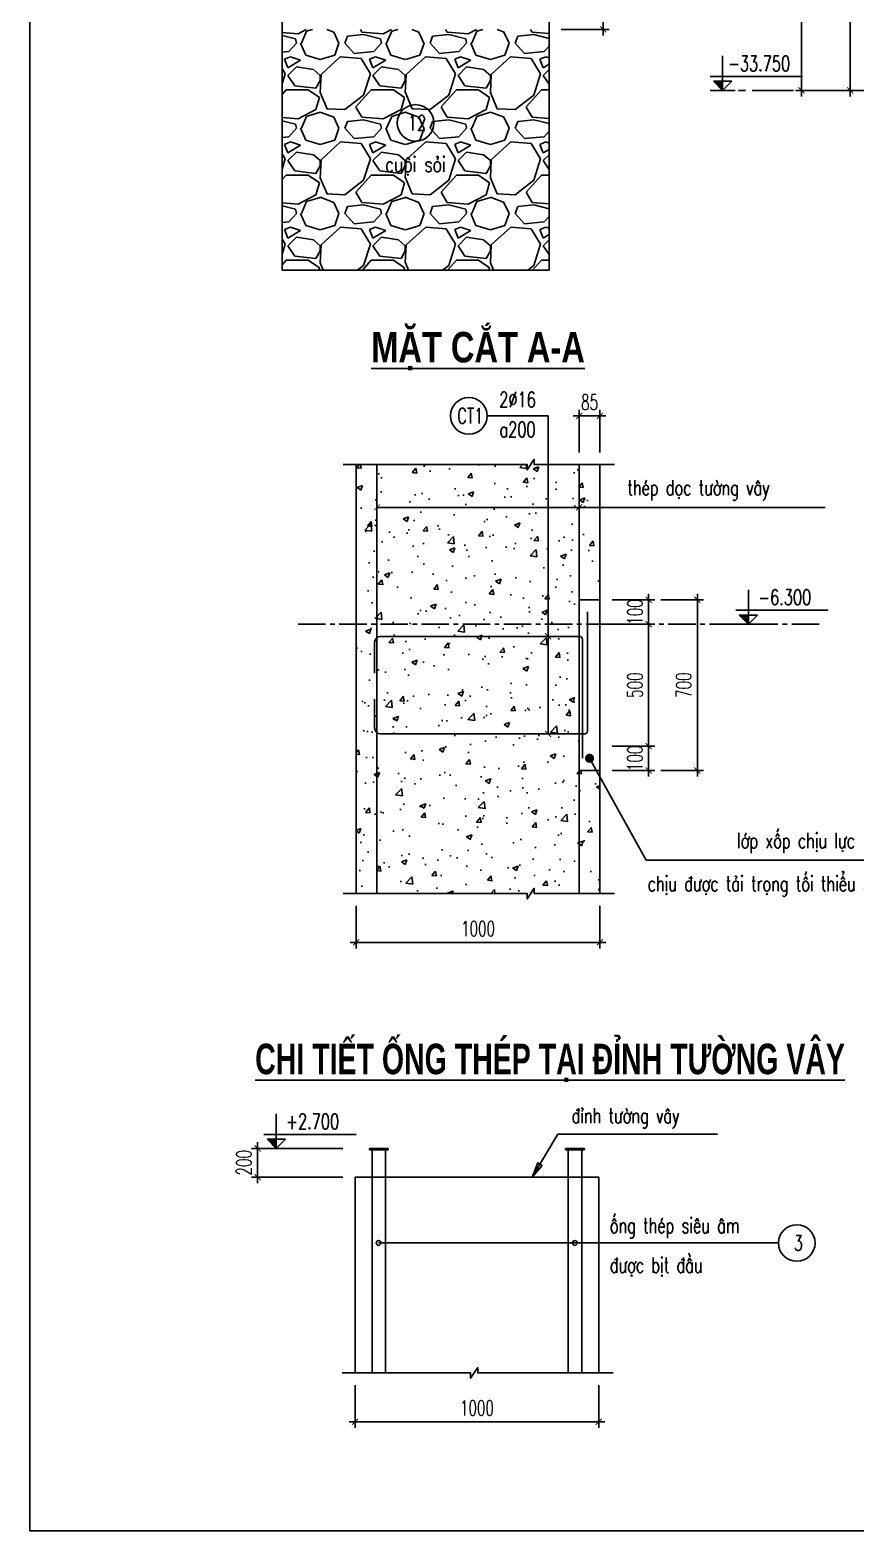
# Model space of a CAD drawing. Header units: millimetres. Extents: x -143570 to 58447, y -1448440 to -1202244.
# Drawn here: x -138866 to -125325, y -1448440 to -1423822 of the extents above; entities that cross this region are included whole.
import ezdxf
from ezdxf.enums import TextEntityAlignment as Align

# ---------------------------------------------------------------- set-up
doc = ezdxf.new("R2010")
doc.units = ezdxf.units.MM
doc.header["$LTSCALE"] = 30
doc.header["$PDMODE"] = 3
doc.linetypes.add('CENTER2', pattern=[1.125, 0.75, -0.125, 0.125, -0.125])
doc.layers.get('0').update_dxf_attribs({"lineweight": 9})
doc.layers.get('Defpoints').update_dxf_attribs({"lineweight": 9})
for name, color, linetype in [('ccu11-Chidan', 9, 'Continuous'), ('ccu11-Cotthep', 9, 'Continuous'), ('ccu11-Dim', 8, 'Continuous'), ('ccu11-Hatch', 8, 'Continuous'), ('ccu11-Manh', 8, 'Continuous'), ('ccu11-Text', 31, 'Continuous'), ('ccu11-Thay', 7, 'Continuous'), ('ccu11-Thep', 4, 'Continuous'), ('ccu11-Truc', 13, 'CENTER2')]:
    doc.layers.add(name, color=color, linetype=linetype)
doc.styles.add('ccu11-dim', font='vnsimli.shx', dxfattribs={"width": 0.65, "bigfont": 'bigfont.shx'})
doc.styles.add('ccu11-VnAvH-B', font='')
doc.styles.add('ccu11-vnsimli', font='vnsimli.shx', dxfattribs={"width": 0.8, "bigfont": 'vns.shx'})
doc.styles.add('ccu11-vnsimple', font='vnsimple.shx', dxfattribs={"bigfont": 'bigfont.shx'})
doc.styles.add('ccu11_simli', font='vnsimli.shx', dxfattribs={"width": 0.8})
doc.styles.get('ccu11-VnAvH-B').set_extended_font_data('.VnAvantH', bold=True)
doc.dimstyles.new('ccu11-100', dxfattribs={"dimscale": 100, "dimtxt": 2.5, "dimasz": 1, "dimexe": 1, "dimexo": 2, "dimgap": 1, "dimtad": 1, "dimdec": 0, "dimdsep": 46, "dimtxsty": 'ccu11-dim', "dimblk": 'ARCHTICK', "dimcen": -1, "dimdle": 1, "dimclrd": 256, "dimclre": 256, "dimclrt": 3, "dimadec": 0, "dimazin": 2, "dimtfac": 0.1, "dimtdec": 0, "dimtmove": 0, "dimatfit": 1, "dimldrblk": 'ARCHTICK', "dimfxl": 1, "dimtvp": 0.833333, "dimtolj": 1, "dimtzin": 12, "dimarcsym": 0})
doc.dimstyles.new('ccu11-100x4', dxfattribs={"dimscale": 100, "dimtxt": 2.5, "dimasz": 1, "dimexe": 1, "dimexo": 2, "dimgap": 1, "dimtad": 1, "dimdec": 0, "dimlfac": 0.25, "dimdsep": 46, "dimtxsty": 'ccu11-dim', "dimblk": 'ARCHTICK', "dimcen": -1, "dimdle": 1, "dimclrd": 256, "dimclre": 256, "dimclrt": 3, "dimadec": 0, "dimazin": 2, "dimtfac": 0.1, "dimtdec": 0, "dimtmove": 0, "dimatfit": 1, "dimldrblk": 'ARCHTICK', "dimfxl": 1, "dimtvp": 0.833333, "dimtolj": 1, "dimtzin": 12, "dimarcsym": 0})

# ---------------------------------------------------------------- blocks, each defined once
blk = doc.blocks.new('_ARCHTICK')
at = {"color": 0, "linetype": 'ByBlock', "const_width": 0.15}
blk.add_lwpolyline([(-0.5, -0.5), (0.5, 0.5)], dxfattribs=at)
blk = doc.blocks.new('*D454')
at = {"layer": 'ccu11-Dim', "lineweight": -2, "transparency": 16777216}
for p, q in [((-125603, -1388812), (-126303, -1388812)), ((-126203, -1424912), (-126203, -1388712)), ((-125603, -1424812), (-126303, -1424812))]:
    blk.add_line(p, q, dxfattribs=at)
at = {"layer": 'Defpoints', "color": 0, "transparency": 16777216}
for p in [(-126203, -1388812), (-125403, -1388812), (-125403, -1424812)]:
    blk.add_point(p, dxfattribs=at)
at = {"layer": 'ccu11-Dim', "lineweight": -2, "transparency": 16777216, "xscale": 100, "yscale": 100, "zscale": 100}
for p, rotation in [((-126203, -1388812), 90), ((-126203, -1424812), 270)]:
    blk.add_blockref('_ARCHTICK', p, dxfattribs=dict(at, rotation=rotation))
at = {"layer": 'ccu11-Dim', "color": 3, "transparency": 16777216, "insert": (-126428, -1406812), "char_height": 250, "attachment_point": 5, "rotation": 90, "style": 'ccu11-dim'}
blk.add_mtext('\\A1;36000', dxfattribs=at)
blk = doc.blocks.new('*D459')
at = {"layer": 'ccu11-Dim', "lineweight": -2, "transparency": 16777216}
for p, q in [((-123610, -1403112), (-125503, -1403112)), ((-125403, -1424912), (-125403, -1403012)), ((-123610, -1424812), (-125503, -1424812))]:
    blk.add_line(p, q, dxfattribs=at)
at = {"layer": 'Defpoints', "color": 0, "transparency": 16777216}
for p in [(-125403, -1403112), (-123410, -1403112), (-123410, -1424812)]:
    blk.add_point(p, dxfattribs=at)
at = {"layer": 'ccu11-Dim', "lineweight": -2, "transparency": 16777216, "xscale": 100, "yscale": 100, "zscale": 100}
for p, rotation in [((-125403, -1403112), 90), ((-125403, -1424812), 270)]:
    blk.add_blockref('_ARCHTICK', p, dxfattribs=dict(at, rotation=rotation))
at = {"layer": 'ccu11-Dim', "color": 3, "transparency": 16777216, "insert": (-125628, -1413962), "char_height": 250, "attachment_point": 5, "rotation": 90, "style": 'ccu11-dim'}
blk.add_mtext('\\A1;21700', dxfattribs=at)
blk = doc.blocks.new('*D378')
at = {"layer": 'ccu11-Dim', "lineweight": -2, "transparency": 16777216}
for p, q in [((-129459, -1423912), (-129459, -1422412)), ((-130147, -1422512), (-129359, -1422512)), ((-130147, -1423812), (-129359, -1423812))]:
    blk.add_line(p, q, dxfattribs=at)
at = {"layer": 'Defpoints', "color": 0, "transparency": 16777216}
for p in [(-130347, -1422512), (-129459, -1422512), (-130347, -1423812)]:
    blk.add_point(p, dxfattribs=at)
at = {"layer": 'ccu11-Dim', "lineweight": -2, "transparency": 16777216, "xscale": 100, "yscale": 100, "zscale": 100}
for p, rotation in [((-129459, -1422512), 90), ((-129459, -1423812), 270)]:
    blk.add_blockref('_ARCHTICK', p, dxfattribs=dict(at, rotation=rotation))
at = {"layer": 'ccu11-Dim', "color": 3, "transparency": 16777216, "insert": (-129684, -1423162), "char_height": 250, "attachment_point": 5, "rotation": 90, "style": 'ccu11-dim'}
blk.add_mtext('\\A1;1300', dxfattribs=at)
blk = doc.blocks.new('SHD')
at = {"layer": 'ccu11-Cotthep'}
blk.add_circle((300, 0), 300, dxfattribs=at)
at = {"layer": 'ccu11-Cotthep', "color": 31, "style": 'ccu11_simli', "width": 0.8}
blk.add_attdef('DK', text='', height=250, dxfattribs=at).set_placement((-101, 65), align=Align.BOTTOM_RIGHT)
blk.add_attdef('KH', text='', height=250, dxfattribs=at).set_placement((300, 0), align=Align.MIDDLE)
blk.add_attdef('KC', text='', height=250, dxfattribs=at).set_placement((-101, -142), align=Align.TOP_RIGHT)
blk = doc.blocks.new('*D952')
at = {"layer": 'ccu11-Dim', "lineweight": -2, "transparency": 16777216}
for p, q in [((-135130, -1442164), (-135130, -1442064)), ((-133730, -1442164), (-135230, -1442164)), ((-135130, -1442164), (-135130, -1442637)), ((-133730, -1442637), (-135230, -1442637)), ((-135130, -1442637), (-135130, -1442737))]:
    blk.add_line(p, q, dxfattribs=at)
at = {"layer": 'Defpoints', "color": 0, "transparency": 16777216}
for p in [(-133530, -1442164), (-135130, -1442637), (-133530, -1442637)]:
    blk.add_point(p, dxfattribs=at)
at = {"layer": 'ccu11-Dim', "lineweight": -2, "transparency": 16777216, "xscale": 100, "yscale": 100, "zscale": 100}
for p, rotation in [((-135130, -1442164), 270), ((-135130, -1442637), 90)]:
    blk.add_blockref('_ARCHTICK', p, dxfattribs=dict(at, rotation=rotation))
at = {"layer": 'ccu11-Dim', "color": 3, "transparency": 16777216, "insert": (-135355, -1442400), "char_height": 250, "attachment_point": 5, "rotation": 90, "style": 'ccu11-dim'}
blk.add_mtext('\\A1;200', dxfattribs=at)
blk = doc.blocks.new('*D953')
at = {"layer": 'ccu11-Dim', "lineweight": -2, "transparency": 16777216}
for p, q in [((-133530, -1446048), (-133530, -1446748)), ((-129530, -1446048), (-129530, -1446748)), ((-133630, -1446648), (-129430, -1446648))]:
    blk.add_line(p, q, dxfattribs=at)
at = {"layer": 'Defpoints', "color": 0, "transparency": 16777216}
for p in [(-133530, -1445848), (-129530, -1445848), (-129530, -1446648)]:
    blk.add_point(p, dxfattribs=at)
at = {"layer": 'ccu11-Dim', "lineweight": -2, "transparency": 16777216, "xscale": 100, "yscale": 100, "zscale": 100, "rotation": 180}
blk.add_blockref('_ARCHTICK', (-133530, -1446648), dxfattribs=at)
at = {"layer": 'ccu11-Dim', "lineweight": -2, "transparency": 16777216, "xscale": 100, "yscale": 100, "zscale": 100}
blk.add_blockref('_ARCHTICK', (-129530, -1446648), dxfattribs=at)
at = {"layer": 'ccu11-Dim', "color": 3, "transparency": 16777216, "insert": (-131530, -1446423), "char_height": 250, "attachment_point": 5, "style": 'ccu11-dim'}
blk.add_mtext('\\A1;1000', dxfattribs=at)
blk = doc.blocks.new('*D961')
at = {"layer": 'ccu11-Dim', "lineweight": -2, "transparency": 16777216}
for p, q in [((-133512, -1438186), (-133512, -1438886)), ((-129512, -1438186), (-129512, -1438886)), ((-133612, -1438786), (-129412, -1438786))]:
    blk.add_line(p, q, dxfattribs=at)
at = {"layer": 'Defpoints', "color": 0, "transparency": 16777216}
for p in [(-133512, -1437986), (-129512, -1437986), (-129512, -1438786)]:
    blk.add_point(p, dxfattribs=at)
at = {"layer": 'ccu11-Dim', "lineweight": -2, "transparency": 16777216, "xscale": 100, "yscale": 100, "zscale": 100, "rotation": 180}
blk.add_blockref('_ARCHTICK', (-133512, -1438786), dxfattribs=at)
at = {"layer": 'ccu11-Dim', "lineweight": -2, "transparency": 16777216, "xscale": 100, "yscale": 100, "zscale": 100}
blk.add_blockref('_ARCHTICK', (-129512, -1438786), dxfattribs=at)
at = {"layer": 'ccu11-Dim', "color": 3, "transparency": 16777216, "insert": (-131512, -1438561), "char_height": 250, "attachment_point": 5, "style": 'ccu11-dim'}
blk.add_mtext('\\A1;1000', dxfattribs=at)
blk = doc.blocks.new('*D962')
at = {"layer": 'ccu11-Dim', "lineweight": -2, "transparency": 16777216}
for p, q in [((-128712, -1435467), (-128712, -1436067)), ((-129312, -1435567), (-128612, -1435567)), ((-129312, -1435967), (-128612, -1435967))]:
    blk.add_line(p, q, dxfattribs=at)
at = {"layer": 'Defpoints', "color": 0, "transparency": 16777216}
for p in [(-129512, -1435567), (-129512, -1435967), (-128712, -1435967)]:
    blk.add_point(p, dxfattribs=at)
at = {"layer": 'ccu11-Dim', "lineweight": -2, "transparency": 16777216, "xscale": 100, "yscale": 100, "zscale": 100}
for p, rotation in [((-128712, -1435567), 90), ((-128712, -1435967), 270)]:
    blk.add_blockref('_ARCHTICK', p, dxfattribs=dict(at, rotation=rotation))
at = {"layer": 'ccu11-Dim', "color": 3, "transparency": 16777216, "insert": (-128937, -1435767), "char_height": 250, "attachment_point": 5, "rotation": 90, "style": 'ccu11-dim'}
blk.add_mtext('\\A1;100', dxfattribs=at)
blk = doc.blocks.new('*D963')
at = {"layer": 'ccu11-Dim', "lineweight": -2, "transparency": 16777216}
for p, q in [((-129312, -1433167), (-128612, -1433167)), ((-128712, -1433067), (-128712, -1433667)), ((-129312, -1433567), (-128612, -1433567))]:
    blk.add_line(p, q, dxfattribs=at)
at = {"layer": 'Defpoints', "color": 0, "transparency": 16777216}
for p in [(-129512, -1433167), (-129512, -1433567), (-128712, -1433567)]:
    blk.add_point(p, dxfattribs=at)
at = {"layer": 'ccu11-Dim', "lineweight": -2, "transparency": 16777216, "xscale": 100, "yscale": 100, "zscale": 100}
for p, rotation in [((-128712, -1433167), 90), ((-128712, -1433567), 270)]:
    blk.add_blockref('_ARCHTICK', p, dxfattribs=dict(at, rotation=rotation))
at = {"layer": 'ccu11-Dim', "color": 3, "transparency": 16777216, "insert": (-128937, -1433367), "char_height": 250, "attachment_point": 5, "rotation": 90, "style": 'ccu11-dim'}
blk.add_mtext('\\A1;100', dxfattribs=at)
blk = doc.blocks.new('*D964')
at = {"layer": 'ccu11-Dim', "lineweight": -2, "transparency": 16777216}
for p, q in [((-128712, -1435667), (-128712, -1433467)), ((-129312, -1433567), (-128612, -1433567)), ((-129312, -1435567), (-128612, -1435567))]:
    blk.add_line(p, q, dxfattribs=at)
at = {"layer": 'Defpoints', "color": 0, "transparency": 16777216}
for p in [(-129512, -1433567), (-128712, -1433567), (-129512, -1435567)]:
    blk.add_point(p, dxfattribs=at)
at = {"layer": 'ccu11-Dim', "lineweight": -2, "transparency": 16777216, "xscale": 100, "yscale": 100, "zscale": 100}
for p, rotation in [((-128712, -1433567), 90), ((-128712, -1435567), 270)]:
    blk.add_blockref('_ARCHTICK', p, dxfattribs=dict(at, rotation=rotation))
at = {"layer": 'ccu11-Dim', "color": 3, "transparency": 16777216, "insert": (-128937, -1434567), "char_height": 250, "attachment_point": 5, "rotation": 90, "style": 'ccu11-dim'}
blk.add_mtext('\\A1;500', dxfattribs=at)
blk = doc.blocks.new('*D965')
at = {"layer": 'ccu11-Dim', "lineweight": -2, "transparency": 16777216}
for p, q in [((-128512, -1433167), (-127812, -1433167)), ((-127912, -1436067), (-127912, -1433067)), ((-128512, -1435967), (-127812, -1435967))]:
    blk.add_line(p, q, dxfattribs=at)
at = {"layer": 'Defpoints', "color": 0, "transparency": 16777216}
for p in [(-128712, -1433167), (-127912, -1433167), (-128712, -1435967)]:
    blk.add_point(p, dxfattribs=at)
at = {"layer": 'ccu11-Dim', "lineweight": -2, "transparency": 16777216, "xscale": 100, "yscale": 100, "zscale": 100}
for p, rotation in [((-127912, -1433167), 90), ((-127912, -1435967), 270)]:
    blk.add_blockref('_ARCHTICK', p, dxfattribs=dict(at, rotation=rotation))
at = {"layer": 'ccu11-Dim', "color": 3, "transparency": 16777216, "insert": (-128137, -1434567), "char_height": 250, "attachment_point": 5, "rotation": 90, "style": 'ccu11-dim'}
blk.add_mtext('\\A1;700', dxfattribs=at)
blk = doc.blocks.new('*D979')
at = {"layer": 'ccu11-Dim', "lineweight": -2, "transparency": 16777216}
for p, q in [((-129852, -1430749), (-129852, -1430050)), ((-129512, -1430749), (-129512, -1430050)), ((-129852, -1430150), (-129952, -1430150)), ((-129852, -1430150), (-129512, -1430150)), ((-129512, -1430150), (-129412, -1430150))]:
    blk.add_line(p, q, dxfattribs=at)
at = {"layer": 'Defpoints', "color": 0, "transparency": 16777216}
for p in [(-129512, -1430150), (-129852, -1430949), (-129512, -1430949)]:
    blk.add_point(p, dxfattribs=at)
at = {"layer": 'ccu11-Dim', "lineweight": -2, "transparency": 16777216, "xscale": 100, "yscale": 100, "zscale": 100}
blk.add_blockref('_ARCHTICK', (-129852, -1430150), dxfattribs=at)
at = {"layer": 'ccu11-Dim', "lineweight": -2, "transparency": 16777216, "xscale": 100, "yscale": 100, "zscale": 100, "rotation": 180}
blk.add_blockref('_ARCHTICK', (-129512, -1430150), dxfattribs=at)
at = {"layer": 'ccu11-Dim', "color": 3, "transparency": 16777216, "insert": (-129682, -1429925), "char_height": 250, "attachment_point": 5, "style": 'ccu11-dim'}
blk.add_mtext('\\A1;85', dxfattribs=at)
blk = doc.blocks.new('ccu11-cotcaodo1')
at = {"layer": 'ccu11-Chidan'}
for p, q in [((0, 0), (0, 565)), ((-206, 230), (1309, 230)), ((-206, 0), (206, 0)), ((-150, 150), (150, 150)), ((0, 0), (-150, 150)), ((0, 0), (150, 150))]:
    blk.add_line(p, q, dxfattribs=at)
blk.add_solid([(-150, 150), (0, 150), (0, 0)], dxfattribs=at)
at = {"layer": 'ccu11-Chidan', "color": 31, "ltscale": 10, "style": 'ccu11-vnsimli', "width": 0.8}
blk.add_attdef('%%P0.000', text='', height=253, dxfattribs=at).set_placement((597, 441), align=Align.MIDDLE_CENTER)

msp = doc.modelspace()

# ---------------------------------------------------------------- hatches: boundary and pattern name
at = {"layer": 'ccu11-Hatch'}
h = msp.add_hatch(dxfattribs=at)
h.set_pattern_fill('GRAVEL', color=256, scale=55)
h.set_pattern_definition([(228.0127875, (1005.84, -172333.72), (-11176.000001, -12572.999999), [187.9468, -18606.766]), (184.969741, (880.11, -172473.42), (16763.9999934, 1397.0000796), [322.5226, -31929.7269]), (132.510447, (558.8, -172501.36), (13970.000006, -15366.9999946), [227.4148, -22514.0975]), (267.273689, (13.97, -172850.61), (1397.000003, 27940), [293.7025, -29076.5406]), (292.833654, (0, -173143.98), (-6985.0000006, 16763.9999998), [287.9985, -28511.8943]), (357.273689, (111.76, -173409.41), (-27940, 1397.000003), [293.7025, -29076.5406]), (37.6942405, (405.13, -173423.38), (-18160.9999992, -13970.000001), [388.4065, -38452.2134]), (72.2553284, (712.47, -173185.89), (9779.0000026, 30733.9999992), [366.6957, -36302.8911]), (121.4295656, (824.23, -172836.64), (-11176.0000016, 18160.999999), [294.6972, -29175.0501]), (175.236358, (670.56, -172585.18), (15367, -1397.000002), [336.4423, -16485.6653]), (222.397438, (335.28, -172557.24), (-16763.9999995, -15367.0000006), [435.0929, -43074.2249]), (138.814075, (1397, -172864.58), (-9779, 8382), [148.5025, -14701.8112]), (171.4692344, (1285.24, -172766.79), (18161.0000005, -2793.999997), [282.5251, -27970.0514]), (225, (1005.8, -172724.9), (-2e-13, -1397), [197.5651, -1778.0912]), (203.19859, (908.05, -172557.24), (6985, 2794), [106.3927, -10532.8423]), (291.80141, (810.26, -172599.15), (-1397, 4191), [150.4611, -7372.6141]), (30.963757, (866.14, -172738.85), (4191, 2794), [244.3758, -7901.464]), (161.56505, (1075.7, -172613.1), (2794, -1397), [176.708, -4240.994]), (16.38954, (0, -172599.15), (13970, 4191), [247.5484, -24507.3547]), (70.346176, (237.49, -172529.3), (-5588.0000005, -15367), [207.6794, -20560.2186]), (293.19859, (1075.69, -172333.72), (-2794, 6985), [212.784, -10426.451]), (343.61046, (1159.51, -172529.3), (-13970.0000003, 4190.999999), [247.5484, -24507.3547]), (339.443955, (0, -173465.29), (-6985, 2794), [238.7194, -11697.2539]), (294.775141, (223.52, -173549.11), (-6985.000008, 15366.999996), [200.0197, -19801.9764]), (66.80141, (1089.66, -173730.72), (2794, 6985), [212.784, -10426.451]), (17.354025, (1173.48, -173535.14), (-18160.9999996, -5588.000001), [234.1805, -23183.8068]), (69.443955, (405.13, -173730.72), (-2794, -6985), [119.3597, -11816.6136]), (101.309932, (1005.84, -173730.72), (-1397, 5588), [71.233, -7052.0972]), (165.963757, (991.87, -173660.87), (4191, -1397), [287.9985, -5471.98]), (186.009006, (712.47, -173591.02), (13970, 1397.0000007), [266.8968, -26422.7507]), (303.690068, (866.14, -172864.58), (-1397, 2794), [201.4781, -4835.477]), (353.1572266, (977.9, -173032.22), (23749.0000001, -2793.9999988), [351.7562, -34823.805]), (60.945396, (1327.15, -173074.13), (-5588, -9779), [143.8295, -14239.1658]), (90, (1397, -172948.4), (-1397, 1397), [83.82, -1313.18]), (120.256437, (684.53, -173549.11), (5587.999999, -9779), [194.0768, -19213.6674]), (48.0127875, (586.74, -173381.47), (11176.000001, 12572.999999), [375.8936, -18418.8192]), (0, (838.2, -173102), (1397, 1397), [363.22, -1033.78]), (325.3048465, (1201.42, -173102.07), (13970.000005, -9778.9999924), [220.8853, -21867.6242]), (254.054604, (1383.03, -173227.8), (-1397, -5588), [203.406, -9966.9075]), (207.6459754, (1327.15, -173423.38), (-26543.000001, -13969.9999981), [331.1798, -32786.8554]), (175.4260787, (1033.78, -173577.05), (-18161, 1397), [350.3662, -34686.2156])])
h.paths.add_polyline_path([(-130346.96, -1427760.04), (-130346.96, -1423811.92), (-134728.57, -1423811.92), (-134728.57, -1427760.04)])
h = msp.add_hatch(dxfattribs=at)
h.set_pattern_fill('AR-CONC', color=256, scale=5, style=0)
h.set_pattern_definition([(50, (-15874.06, -188450.3), (910.92334, -79.69543), [95.25, -1047.75]), (355, (-15874.1, -188450.3), (-176.2171, 955.2842), [76.2, -838.2029]), (100.451445, (-15798.15, -188457), (734.70624, 875.58876), [80.95004, -890.4512]), (46.1842, (-15874, -188196.3), (1355.3952, -210.2116), [142.875, -1571.625]), (96.63556, (-15761.1, -188213.8), (1187.0207, 1237.1306), [121.4251, -1335.678]), (351.18415, (-15874, -188196.3), (1187.0207, 1237.1306), [114.2998, -1257.2987]), (21, (-15747.06, -188259.8), (758.07196, -511.326), [95.25, -1047.75]), (326, (-15747.1, -188259.8), (309.01014, 920.9398), [76.2, -838.2]), (71.451445, (-15683.9, -188302.4), (1067.0821, 409.61384), [80.95004, -890.4497]), (37.5, (-15874.06, -188450.32), (15.44302, 422.775194), [0, -828.04, 0, -850.9, 0, -841.375]), (7.5, (-15874.06, -188450.3), (334.09831, 500.90287), [0, -485.14, 0, -808.99, 0, -320.675]), (327.5, (-16157.27, -188450.32), (677.95298, -28.64372), [0, -317.5, 0, -990.6, 0, -1314.45]), (317.5, (-16284.27, -188450.3), (740.6459, 127.13246), [0, -412.75, 0, -657.86, 0, -933.45])])
h.paths.add_polyline_path([(-129511.97, -1430949.48), (-130589.24, -1430949.48), (-130589.24, -1430862.12), (-130705.73, -1431036.85), (-130705.73, -1430949.48), (-133511.97, -1430949.48), (-133511.97, -1437985.59), (-130705.73, -1437985.59), (-130705.73, -1438072.96), (-130589.24, -1437898.22), (-130589.24, -1437985.59), (-129511.97, -1437985.59), (-129511.97, -1435966.66), (-129851.97, -1435966.66), (-129851.97, -1433166.66), (-129511.97, -1433166.66)])

# ---------------------------------------------------------------- linework, layer by layer
at = {"layer": 'ccu11-Dim'}
for q in [(-133171.97, -1431651.6), (-129851.97, -1431651.6)]:
    msp.add_line((-125812.04, -1431651.6), q, dxfattribs=at)
at = {"layer": 'ccu11-Manh'}
for points in [[(-133723.77, -1430949.48), (-130705.73, -1430949.48), (-130705.73, -1431036.85), (-130589.24, -1430862.12), (-130589.24, -1430949.48), (-129273.77, -1430949.48)], [(-133723.77, -1437985.59), (-130705.73, -1437985.59), (-130705.73, -1438072.96), (-130589.24, -1437898.22), (-130589.24, -1437985.59), (-129273.77, -1437985.59)], [(-133742.18, -1445848.13), (-131633.7, -1445848.13), (-131633.7, -1445935.5), (-131517.21, -1445760.76), (-131517.21, -1445848.13), (-129292.18, -1445848.13)]]:
    msp.add_lwpolyline(points, dxfattribs=at)
at = {"layer": 'ccu11-Manh', "linetype": 'Continuous'}
msp.add_lwpolyline([(-126580.47, -1443716.19), (-133144.86, -1443716.19)], dxfattribs=at)
at = {"layer": 'ccu11-Manh'}
for centre in [(-133144.86, -1443716.19), (-129923.07, -1443716.19)]:
    msp.add_circle(centre, 38.62, dxfattribs=at)
at = {"layer": 'ccu11-Thay', "linetype": 'Continuous'}
for p, q in [((-133511.97, -1430949.48), (-133511.97, -1437985.59)), ((-129511.97, -1430949.48), (-129511.97, -1437985.59)), ((-129851.97, -1435966.66), (-129851.97, -1433166.66)), ((-129851.97, -1433166.66), (-129511.97, -1433166.66)), ((-129511.97, -1435966.66), (-129851.97, -1435966.66))]:
    msp.add_line(p, q, dxfattribs=at)
at = {"layer": 'ccu11-Thay'}
for p, q in [((-133530.39, -1442636.55), (-129530.39, -1442636.55)), ((-133530.39, -1445847.87), (-133530.39, -1442636.55)), ((-129530.39, -1445847.13), (-129530.39, -1442636.55))]:
    msp.add_line(p, q, dxfattribs=at)
for points in [[(-138866.43, -1383099.81), (-46466.43, -1383099.81), (-46466.43, -1448439.81), (-138866.43, -1448439.81)], [(-134728.57, -1422511.92), (-130346.96, -1422511.92), (-130346.96, -1427760.04), (-134728.57, -1427760.04)]]:
    msp.add_lwpolyline(points, close=True, dxfattribs=at)
at = {"layer": 'ccu11-Thep'}
for p, q in [((-133171.97, -1430949.48), (-133171.97, -1437985.59)), ((-129851.97, -1430949.48), (-129851.97, -1437985.59))]:
    msp.add_line(p, q, dxfattribs=at)
at = {"layer": 'ccu11-Thep', "linetype": 'ByBlock'}
for p, q in [((-133294.39, -1442164.36), (-133294.39, -1442190.76)), ((-133294.39, -1442164.36), (-132986.39, -1442164.36)), ((-132986.39, -1442164.36), (-132986.39, -1442190.76)), ((-130074.39, -1442164.36), (-130074.39, -1442190.76)), ((-130074.39, -1442164.36), (-129766.39, -1442164.36)), ((-129766.39, -1442164.36), (-129766.39, -1442190.76))]:
    msp.add_line(p, q, dxfattribs=at)
at = {"layer": 'ccu11-Thep', "linetype": 'Continuous', "lineweight": 5}
for p, q in [((-133294.39, -1442190.76), (-132986.39, -1442190.76)), ((-130074.39, -1442190.76), (-129766.39, -1442190.76))]:
    msp.add_line(p, q, dxfattribs=at)
at = {"layer": 'ccu11-Thep'}
for points in [[(-129716, -1433366.66), (-129716, -1435316.66, -0.41421356), (-129766, -1435366.66)], [(-133210.47, -1434371.81), (-133210.47, -1433866.66, -0.41421356), (-133110.47, -1433766.66), (-129847.01, -1433766.66)], [(-129847.01, -1433766.66, -0.41421356), (-129797.01, -1433816.66), (-129797.01, -1435766.66)], [(-133210.47, -1434798.65), (-133210.47, -1435266.66, 0.41421356), (-133110.47, -1435366.66), (-129766, -1435366.66)]]:
    msp.add_lwpolyline(points, format="xyb", dxfattribs=at)
for points in [[(-133250.39, -1445847.13), (-133250.39, -1442190.76), (-133030.39, -1442190.76), (-133030.39, -1445847.13)], [(-129810.39, -1445847.13), (-129810.39, -1442190.76), (-130030.39, -1442190.76), (-130030.39, -1445847.13)]]:
    msp.add_lwpolyline(points, dxfattribs=at)
at = {"layer": 'ccu11-Truc', "ltscale": 30}
msp.add_line((-113174.01, -1424811.92), (-127703.14, -1424811.92), dxfattribs=at)
at = {"layer": 'ccu11-Truc', "ltscale": 20}
msp.add_line((-134464.19, -1433566.66), (-125865.23, -1433566.66), dxfattribs=at)

# ---------------------------------------------------------------- block references
at = {"layer": 'ccu11-Chidan'}
ref = msp.add_blockref('ccu11-cotcaodo1', (-127497.22, -1424811.92), dxfattribs=at)
ref.add_attrib('%%P0.000', '-33.750', dxfattribs={"color": 31, "ltscale": 10, "height": 250, "style": 'ccu11-vnsimli', "width": 0.7}).set_placement((-126899.83, -1424370.71), align=Align.MIDDLE_CENTER)
ref = msp.add_blockref('ccu11-cotcaodo1', (-127075.59, -1433566.66), dxfattribs=at)
ref.add_attrib('%%P0.000', '-6.300', dxfattribs={"color": 31, "ltscale": 10, "height": 250, "style": 'ccu11-vnsimli', "width": 0.7}).set_placement((-126478.19, -1433125.45), align=Align.MIDDLE_CENTER)
ref = msp.add_blockref('ccu11-cotcaodo1', (-134824.33, -1442164.36), dxfattribs=at)
ref.add_attrib('%%P0.000', '+2.700', dxfattribs={"color": 31, "ltscale": 10, "height": 250, "style": 'ccu11-vnsimli', "width": 0.7}).set_placement((-134226.94, -1441723.15), align=Align.MIDDLE_CENTER)
at = {"layer": 'ccu11-Cotthep'}
ref = msp.add_blockref('SHD', (-131363.5, -1430149.91), dxfattribs=dict(at, xscale=-1))
ref.add_attrib('KH', 'CT1', dxfattribs={"color": 31, "height": 250, "style": 'ccu11-vnsimple', "width": 0.7}).set_placement((-131638.5, -1430149.91), align=Align.MIDDLE_CENTER)
ref.add_attrib('KC', 'a200', dxfattribs={"color": 31, "height": 250, "style": 'ccu11-vnsimple', "width": 0.7}).set_placement((-130863.5, -1430249.91), align=Align.TOP_CENTER)
ref.add_attrib('DK', '2`16', dxfattribs={"color": 31, "height": 250, "style": 'ccu11-vnsimple', "width": 0.7}).set_placement((-130863.5, -1430083.25), align=Align.BOTTOM_CENTER)
at = {"layer": 'ccu11-Thay'}
ref = msp.add_blockref('SHD', (-132237.76, -1425345.64), dxfattribs=dict(at, xscale=-1))
ref.add_attrib('KH', '12', dxfattribs={"layer": 'ccu11-Cotthep', "color": 31, "height": 250, "style": 'ccu11-vnsimple', "width": 0.7}).set_placement((-132512.76, -1425345.64), align=Align.MIDDLE_CENTER)
ref = msp.add_blockref('SHD', (-125980.47, -1443716.19), dxfattribs=dict(at, xscale=-1))
ref.add_attrib('KH', '3', dxfattribs={"layer": 'ccu11-Cotthep', "color": 31, "height": 250, "style": 'ccu11-vnsimple', "width": 0.7}).set_placement((-126255.47, -1443716.19), align=Align.MIDDLE_CENTER)

# ---------------------------------------------------------------- texts
at = {"layer": 'ccu11-Text'}
for s, height, style, width, p in [('cuéi sái', 250, 'ccu11-vnsimli', 0.75, (-132537.76, -1426148.78)), ('%%UmÆt c¾t a-a', 500, 'ccu11-VnAvH-B', 0.8, (-131511.97, -1429273.32)), ('%%Uchi tiÕt èng thÐp t¹i ®Ønh t\xadêng v©y', 500, 'ccu11-VnAvH-B', 0.7, (-130330.39, -1440947.89))]:
    msp.add_text(s, height=height, dxfattribs=dict(at, style=style, width=width)).set_placement(p, align=Align.CENTER)
at = {"layer": 'ccu11-Text', "style": 'ccu11-vnsimli', "width": 0.7}
for s, height, p in [('thÐp däc t\xadêng v©y', 250.0332, (-129059.78, -1431453.03, -358959.88)), ('®Ønh t\xadêng v©y', 250, (-129976.06, -1441752.41))]:
    msp.add_text(s, height=height, dxfattribs=at).set_placement(p)
at = {"layer": 'ccu11-Text', "linetype": 'Continuous', "style": 'ccu11-vnsimli', "width": 0.7}
for s, p in [('líp xèp chÞu lùc', (-126291.56, -1437241.84)), ('chÞu ®\xadîc t¶i träng tèi thiÓu 30 kg//m2', (-126261.58, -1437947.51))]:
    msp.add_text(s, height=250, dxfattribs=at).set_placement(p, align=Align.CENTER)
for s, p in [('èng thÐp siªu ©m', (-129348.6, -1443553.84)), ('®\xadîc bÞt ®Çu', (-129348.6, -1444203.84))]:
    msp.add_text(s, height=250, dxfattribs=at).set_placement(p)

# ---------------------------------------------------------------- dimensions: what is measured, and where the dimension line sits
at = {"layer": 'ccu11-Dim'}
for base, p1, p2, angle, dimstyle, picture, middle in [((-126203.14, -1388811.92), (-125403.14, -1424811.92), (-125403.14, -1388811.92), 90, 'ccu11-100', '*D454', (-126203.14, -1406811.92)), ((-128711.96, -1433566.66), (-129511.97, -1433166.66), (-129511.97, -1433566.66), 270, 'ccu11-100x4', '*D963', (-128711.96, -1433366.66)), ((-128711.96, -1435966.66), (-129511.97, -1435566.66), (-129511.97, -1435966.66), 270, 'ccu11-100x4', '*D962', (-128711.96, -1435766.66))]:
    dim = msp.add_linear_dim(base=base, p1=p1, p2=p2, angle=angle, dimstyle=dimstyle, dxfattribs=at)
    dim.commit()
    dim.dimension.update_dxf_attribs({"geometry": picture, "text_midpoint": middle, "dimtype": 160})
for base, p1, p2, angle, dimstyle, picture, middle in [((-125403.14, -1403111.92), (-123410.03, -1424811.92), (-123410.03, -1403111.92), 90, 'ccu11-100', '*D459', (-125628.14, -1413961.92)), ((-129459.07, -1422511.92), (-130346.96, -1423811.92), (-130346.96, -1422511.92), 270, 'ccu11-100', '*D378', (-129684.07, -1423161.92)), ((-127911.96, -1433166.66), (-128711.96, -1435966.66), (-128711.96, -1433166.66), 90, 'ccu11-100x4', '*D965', (-128136.96, -1434566.66)), ((-128711.96, -1433566.66), (-129511.97, -1435566.66), (-129511.97, -1433566.66), 90, 'ccu11-100x4', '*D964', (-128936.96, -1434566.66))]:
    dim = msp.add_linear_dim(base=base, p1=p1, p2=p2, angle=angle, dimstyle=dimstyle, dxfattribs=at)
    dim.commit()
    dim.dimension.update_dxf_attribs({"geometry": picture, "text_midpoint": middle})
dim = msp.add_linear_dim(base=(-129511.97, -1430149.91), p1=(-129851.97, -1430949.48), p2=(-129511.97, -1430949.48), dimstyle='ccu11-100x4', override={"dimtix": 1}, dxfattribs=at)
dim.commit()
dim.dimension.update_dxf_attribs({"geometry": '*D979', "text_midpoint": (-129681.97, -1429924.91)})
for base, p1, p2, picture, middle in [((-129511.97, -1438785.59), (-133511.97, -1437985.59), (-129511.97, -1437985.59), '*D961', (-131511.97, -1438560.59)), ((-129530.39, -1446647.77), (-133530.39, -1445848.13), (-129530.39, -1445848.13), '*D953', (-131530.39, -1446422.77))]:
    dim = msp.add_linear_dim(base=base, p1=p1, p2=p2, dimstyle='ccu11-100x4', dxfattribs=at)
    dim.commit()
    dim.dimension.update_dxf_attribs({"geometry": picture, "text_midpoint": middle})
dim = msp.add_linear_dim(base=(-135130.25, -1442636.55), p1=(-133530.39, -1442164.36), p2=(-133530.39, -1442636.55), angle=270, text='200', dimstyle='ccu11-100x4', override={"dimtix": 1}, dxfattribs=at)
dim.commit()
dim.dimension.update_dxf_attribs({"geometry": '*D952', "text_midpoint": (-135355.25, -1442400.45)})

# ---------------------------------------------------------------- leaders
for points in [[(-130363.09, -1433766.66), (-130363.09, -1430149.91), (-131363.5, -1430149.91)], [(-130363.09, -1435366.66), (-130363.09, -1430149.91), (-131363.5, -1430149.91)], [(-133171.97, -1431651.6), (-125812.04, -1431651.6)], [(-129851.97, -1431651.6), (-125812.04, -1431651.6)]]:
    msp.add_leader(points, dimstyle='ccu11-100x4', dxfattribs=at)
at = {"layer": 'ccu11-Dim', "ltscale": 3000}
msp.add_leader([(-129681.96, -1435766.66), (-128752.17, -1437439.22), (-123471.38, -1437439.22)], dimstyle='ccu11-100x4', override={"dimasz": 1.5, "dimldrblk": 'Dot'}, dxfattribs=at)
at = {"layer": 'ccu11-Manh'}
msp.add_leader([(-130624.89, -1442636.55), (-130203.73, -1441931.46), (-127584.43, -1441931.46)], dimstyle='ccu11-100', override={"dimasz": 2.5, "dimtad": 0, "dimldrblk": 'ClosedBlank'}, dxfattribs=at)

doc.saveas('drawing.dxf')
